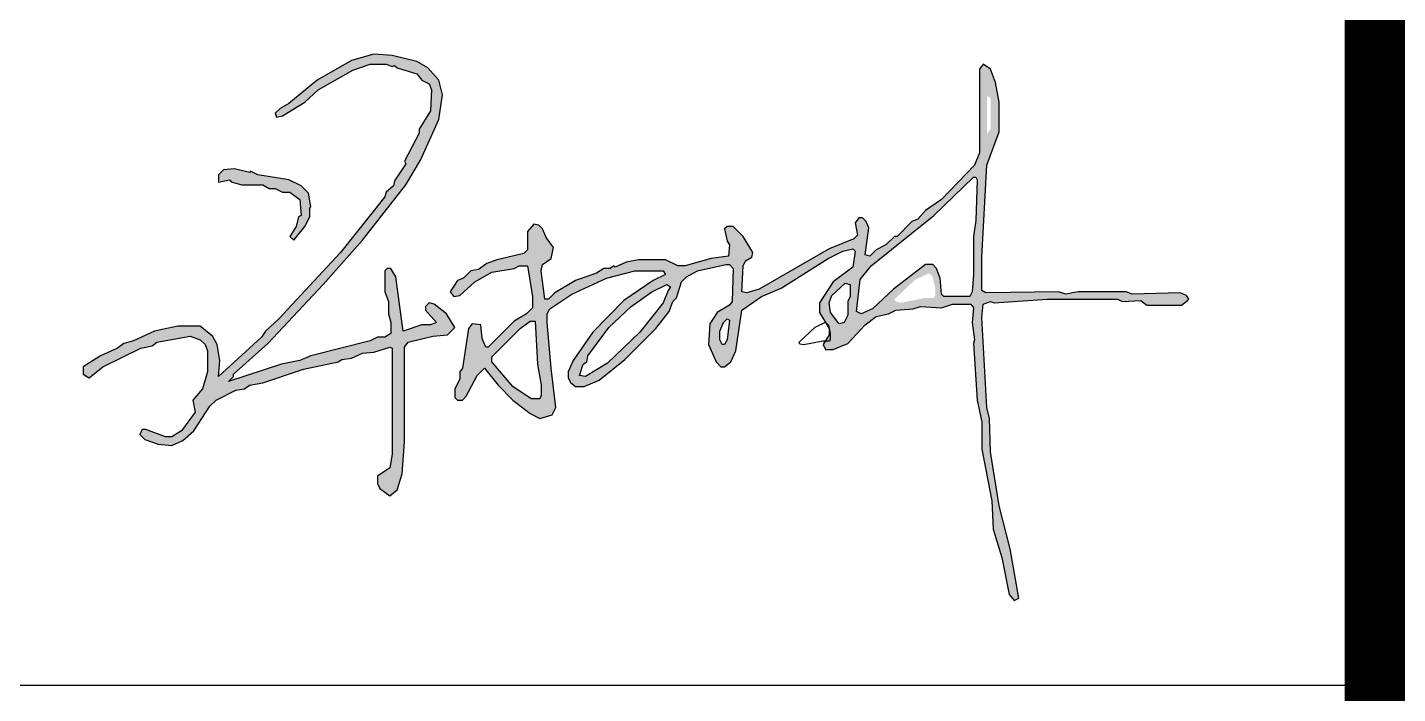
# Model space of a CAD drawing. Extents: x 1169373 to 1354985, y 649019 to 904199.
# Drawn here: x 1350412 to 1353421, y 758740 to 760204 of the extents above; entities that cross this region are included whole.
import ezdxf

# ---------------------------------------------------------------- set-up
doc = ezdxf.new("R2010")
doc.units = 0
doc.header["$LTSCALE"] = 1000
doc.header["$MEASUREMENT"] = 0
doc.layers.add('PUB_TITLE', color=4, linetype='Continuous')
doc.layers.add('图框', color=7, linetype='Continuous')

msp = doc.modelspace()

# ---------------------------------------------------------------- hatches: boundary and pattern name
at = {"linetype": 'Continuous'}
h = msp.add_hatch(color=4, dxfattribs=at)
h.dxf.hatch_style = 1
h.paths.add_polyline_path([(1351031.72767473, 759807.2243459885), (1351034.43167473, 759809.9283459884), (1351029.023674731, 759839.6723459888), (1351012.799674731, 759855.8963459883), (1350985.75967473, 759869.4163459885), (1350918.15967473, 759880.2323459882), (1350901.93567473, 759888.3443459879), (1350899.23167473, 759885.6403459889), (1350866.783674731, 759893.7523459886), (1350842.447674729, 759891.0483459878), (1350831.63167473, 759880.2323459882), (1350831.63167473, 759864.0083459887), (1350855.967674731, 759869.4163459885), (1350861.375674729, 759864.0083459887), (1350883.00767473, 759858.6003459889), (1350928.97567473, 759858.6003459889), (1350942.495674731, 759850.4883459884), (1350956.01567473, 759850.4883459884), (1350972.239674731, 759842.3763459887), (1350988.46367473, 759842.3763459887), (1351010.095674731, 759826.1523459886), (1351012.799674731, 759791.000345989), (1351007.391674731, 759788.2963459884), (1351001.983674731, 759766.6643459882), (1350988.46367473, 759745.0323459882), (1350996.575674729, 759736.9203459885), (1351020.911674731, 759766.6643459882), (1351031.72767473, 759788.2963459884)], flags=17)
h.paths.add_polyline_path([(1351348.095674731, 759542.2323459882), (1351350.799674731, 759544.936345989), (1351331.87167473, 759574.6803459887), (1351304.83167473, 759596.3123459887), (1351294.01567473, 759599.0163459886), (1351285.903674729, 759590.9043459882), (1351285.903674729, 759582.7923459884), (1351310.239674731, 759555.7523459886), (1351296.719674729, 759550.3443459879), (1351277.791674731, 759550.3443459879), (1351237.23167473, 759536.8243459883), (1351221.00767473, 759655.8003459891), (1351210.191674731, 759674.7283459884), (1351202.07967473, 759674.7283459884), (1351196.67167473, 759669.3203459886), (1351196.67167473, 759623.3523459885), (1351204.783674731, 759601.7203459885), (1351204.783674731, 759574.6803459887), (1351210.191674731, 759555.7523459886), (1351210.191674731, 759531.4163459885), (1351196.67167473, 759523.3043459881), (1351180.447674729, 759523.3043459881), (1351164.223674731, 759515.1923459884), (1351034.43167473, 759482.744345988), (1351010.095674731, 759471.9283459884), (1350969.53567473, 759463.8163459887), (1350853.26367473, 759425.9603459883), (1350864.07967473, 759436.7763459889), (1350864.07967473, 759442.1843459877), (1350939.791674731, 759509.7843459878), (1351061.47167473, 759639.5763459887), (1351147.99967473, 759736.9203459885), (1351242.639674731, 759858.6003459889), (1351275.08767473, 759912.6803459887), (1351315.647674729, 760001.9123459888), (1351323.75967473, 760055.9923459884), (1351315.647674729, 760088.4403459887), (1351291.311674731, 760115.4803459888), (1351266.97567473, 760129.000345989), (1351212.895674731, 760142.5203459886), (1351172.33567473, 760145.2243459885), (1351123.663674731, 760131.7043459882), (1351047.951674731, 760088.4403459887), (1350985.75967473, 760037.0643459883), (1350966.83167473, 760026.248345988), (1350956.01567473, 760015.4323459883), (1350958.719674729, 760007.3203459886), (1350972.239674731, 760010.0243459885), (1351020.911674731, 760039.7683459882), (1351050.655674731, 760066.8083459887), (1351126.367674731, 760110.0723459889), (1351164.223674731, 760123.5923459885), (1351199.375674729, 760123.5923459885), (1351212.895674731, 760118.1843459877), (1351218.303674729, 760120.8883459886), (1351223.711674731, 760115.4803459888), (1351266.97567473, 760101.9603459883), (1351277.791674731, 760088.4403459887), (1351294.01567473, 760080.3283459883), (1351299.423674731, 760066.8083459887), (1351296.719674729, 760020.8403459889), (1351272.383674731, 759980.2803459886), (1351272.383674731, 759972.1683459881), (1351239.93567473, 759909.9763459888), (1351242.639674731, 759904.5683459883), (1351218.303674729, 759866.7123459886), (1351215.59967473, 759855.8963459883), (1351199.375674729, 759842.3763459887), (1351196.67167473, 759831.5603459884), (1351099.32767473, 759709.8803459887), (1350964.12767473, 759563.8643459884), (1350934.383674731, 759536.8243459883), (1350926.27167473, 759523.3043459881), (1350831.63167473, 759436.7763459889), (1350834.33567473, 759471.9283459884), (1350828.927674731, 759507.0803459886), (1350818.111674731, 759526.0083459887), (1350791.07167473, 759547.6403459889), (1350742.39967473, 759547.6403459889), (1350691.023674731, 759536.8243459883), (1350645.055674731, 759515.1923459884), (1350623.423674731, 759509.7843459878), (1350609.903674729, 759498.9683459882), (1350572.047674729, 759482.744345988), (1350534.191674731, 759458.4083459888), (1350534.191674731, 759442.1843459877), (1350547.711674731, 759434.0723459889), (1350577.45567473, 759458.4083459888), (1350661.27967473, 759498.9683459882), (1350685.61567473, 759504.3763459887), (1350696.43167473, 759512.4883459884), (1350769.439674731, 759526.0083459887), (1350791.07167473, 759517.8963459883), (1350801.88767473, 759507.0803459886), (1350807.295674731, 759493.5603459884), (1350807.295674731, 759447.5923459885), (1350796.47967473, 759409.7363459888), (1350774.847674729, 759385.4003459889), (1350780.255674731, 759358.3603459884), (1350750.511674731, 759317.8003459891), (1350728.87967473, 759304.2803459886), (1350715.35967473, 759304.2803459886), (1350672.095674731, 759320.504345988), (1350663.983674731, 759320.504345988), (1350658.575674729, 759309.6883459884), (1350669.391674731, 759298.8723459888), (1350699.13567473, 759288.0563459884), (1350728.87967473, 759285.3523459885), (1350753.21567473, 759296.1683459881), (1350777.551674731, 759317.8003459891), (1350812.70367473, 759371.8803459887), (1350826.223674731, 759385.4003459889), (1350869.48767473, 759407.0323459882), (1350888.41567473, 759409.7363459888), (1350899.23167473, 759417.8483459878), (1350928.97567473, 759423.2563459884), (1351018.20767473, 759453.000345989), (1351093.919674729, 759469.2243459885), (1351102.031674729, 759474.6323459883), (1351123.663674731, 759477.3363459889), (1351147.99967473, 759488.1523459886), (1351172.33567473, 759490.8563459885), (1351207.48767473, 759501.6723459888), (1351212.895674731, 759498.9683459882), (1351212.895674731, 759266.4243459884), (1351207.48767473, 759236.6803459887), (1351180.447674729, 759217.7523459886), (1351180.447674729, 759201.5283459882), (1351185.85567473, 759190.7123459886), (1351207.48767473, 759174.4883459884), (1351223.711674731, 759188.0083459887), (1351234.527674731, 759223.1603459885), (1351239.93567473, 759293.4643459882), (1351239.93567473, 759501.6723459888), (1351248.047674729, 759512.4883459884), (1351302.12767473, 759526.0083459887), (1351334.575674729, 759528.7123459886)])
h.paths.add_polyline_path([(1351540.07967473, 759417.8483459878), (1351540.07967473, 759396.2163459886), (1351537.375674729, 759388.1043459881), (1351518.447674729, 759388.1043459881), (1351477.88767473, 759415.1443459879), (1351431.919674729, 759469.2243459885), (1351431.919674729, 759480.0403459888), (1351494.111674731, 759542.2323459882), (1351515.74367473, 759558.4563459886), (1351526.55967473, 759558.4563459886), (1351531.967674731, 759463.8163459887)], flags=16)
h.paths.add_polyline_path([(1351823.99967473, 759634.1683459881), (1351818.59167473, 759626.0563459884), (1351807.775674729, 759599.0163459886), (1351756.39967473, 759534.1203459884), (1351686.095674731, 759466.5203459886), (1351637.423674731, 759436.7763459889), (1351623.903674729, 759439.4803459888), (1351632.01567473, 759463.8163459887), (1351640.12767473, 759469.2243459885), (1351642.83167473, 759482.744345988), (1351688.799674731, 759544.936345989), (1351737.47167473, 759590.9043459882), (1351783.439674731, 759623.3523459885), (1351815.88767473, 759639.5763459887)], flags=16)
h.paths.add_polyline_path([(1351953.791674731, 759561.1603459885), (1351948.383674731, 759517.8963459883), (1351942.97567473, 759507.0803459886), (1351937.567674731, 759507.0803459886), (1351932.15967473, 759517.8963459883), (1351932.15967473, 759536.8243459883), (1351940.27167473, 759555.7523459886), (1351948.383674731, 759563.8643459884)], flags=16)
h.paths.add_polyline_path([(1352218.783674731, 759639.5763459887), (1352218.783674731, 759612.5363459889), (1352213.375674729, 759601.7203459885), (1352213.375674729, 759571.9763459888), (1352205.26367473, 759555.7523459886), (1352194.447674729, 759553.0483459878), (1352175.519674729, 759577.3843459879), (1352172.81567473, 759599.0163459886), (1352178.223674731, 759615.2403459888), (1352207.967674731, 759642.2803459886)], flags=16)
h.paths.add_polyline_path([(1352405.35967473, 759631.4643459882), (1352405.35967473, 759615.2403459888), (1352402.655674731, 759609.8323459883), (1352383.72767473, 759609.8323459883), (1352329.647674729, 759599.0163459886), (1352318.83167473, 759601.7203459885), (1352316.12767473, 759607.1283459883), (1352362.095674731, 759650.3923459883), (1352391.839674731, 759663.9123459888), (1352399.951674731, 759655.8003459891)], flags=16)
h.paths.add_polyline_path([(1352497.295674731, 759869.4163459885), (1352494.59167473, 759780.1843459877), (1352489.183674731, 759745.0323459882), (1352489.183674731, 759661.2083459889), (1352486.47967473, 759623.3523459885), (1352481.07167473, 759612.5363459889), (1352424.28767473, 759612.5363459889), (1352418.87967473, 759617.944345988), (1352416.175674729, 759653.0963459882), (1352408.06367473, 759674.7283459884), (1352399.951674731, 759682.8403459889), (1352383.72767473, 759682.8403459889), (1352313.423674731, 759628.7603459883), (1352267.45567473, 759585.4963459884), (1352243.119674729, 759574.6803459887), (1352232.303674729, 759580.0883459885), (1352240.41567473, 759650.3923459883), (1352264.751674731, 759680.136345989), (1352402.655674731, 759791.000345989), (1352489.183674731, 759874.8243459883), (1352494.59167473, 759874.8243459883)], flags=16)
h.paths.add_polyline_path([(1352527.039674731, 760047.8803459887), (1352527.039674731, 760012.7283459884), (1352527.039674731, 759980.2803459886), (1352518.927674731, 759969.4643459882), (1352518.927674731, 760050.5843459879), (1352521.63167473, 760053.2883459885)], flags=16)
h.paths.add_polyline_path([(1352959.67967473, 759604.4243459884), (1352962.383674731, 759607.1283459883), (1352956.97567473, 759615.2403459888), (1352943.45567473, 759620.6483459879), (1352837.99967473, 759617.944345988), (1352824.47967473, 759623.3523459885), (1352719.023674731, 759623.3523459885), (1352691.983674731, 759617.944345988), (1352675.75967473, 759623.3523459885), (1352516.223674731, 759620.6483459879), (1352508.111674731, 759626.0563459884), (1352508.111674731, 759699.0643459883), (1352518.927674731, 759901.8643459884), (1352545.967674731, 759974.8723459888), (1352545.967674731, 760039.7683459882), (1352537.85567473, 760083.0323459882), (1352527.039674731, 760112.7763459889), (1352510.81567473, 760123.5923459885), (1352502.70367473, 760112.7763459889), (1352502.70367473, 759928.9043459882), (1352491.88767473, 759901.8643459884), (1352418.87967473, 759826.1523459886), (1352383.72767473, 759801.8163459887), (1352367.503674729, 759782.8883459886), (1352353.983674731, 759777.4803459888), (1352321.53567473, 759745.0323459882), (1352316.12767473, 759745.0323459882), (1352297.19967473, 759726.1043459881), (1352275.567674731, 759715.2883459885), (1352262.047674729, 759701.7683459882), (1352251.23167473, 759704.4723459888), (1352259.34367473, 759763.9603459883), (1352253.93567473, 759777.4803459888), (1352245.823674731, 759785.5923459885), (1352237.711674731, 759785.5923459885), (1352229.59967473, 759774.7763459889), (1352235.00767473, 759747.7363459888), (1352226.895674731, 759739.6243459884), (1352172.81567473, 759717.9923459884), (1352018.68767473, 759628.7603459883), (1351991.647674729, 759620.6483459879), (1351980.83167473, 759623.3523459885), (1351983.53567473, 759680.136345989), (1351988.94367473, 759690.9523459886), (1352002.46367473, 759699.0643459883), (1352005.167674731, 759709.8803459887), (1351983.53567473, 759745.0323459882), (1351961.903674729, 759766.6643459882), (1351948.383674731, 759766.6643459882), (1351942.97567473, 759761.2563459884), (1351948.383674731, 759734.2163459886), (1351953.791674731, 759726.1043459881), (1351951.08767473, 759701.7683459882), (1351913.23167473, 759696.3603459884), (1351856.447674729, 759680.136345989), (1351840.223674731, 759680.136345989), (1351813.183674731, 759693.6563459885), (1351753.695674731, 759693.6563459885), (1351726.655674731, 759688.248345988), (1351702.319674729, 759677.4323459883), (1351699.61567473, 759680.136345989), (1351691.503674729, 759674.7283459884), (1351677.983674731, 759674.7283459884), (1351661.75967473, 759663.9123459888), (1351615.791674731, 759647.6883459884), (1351569.823674731, 759620.6483459879), (1351556.303674729, 759607.1283459883), (1351548.191674731, 759607.1283459883), (1351540.07967473, 759669.3203459886), (1351542.783674731, 759682.8403459889), (1351561.711674731, 759696.3603459884), (1351567.119674729, 759720.6963459883), (1351550.895674731, 759742.3283459883), (1351542.783674731, 759761.2563459884), (1351534.67167473, 759769.3683459881), (1351523.85567473, 759772.0723459889), (1351510.33567473, 759755.8483459878), (1351510.33567473, 759715.2883459885), (1351502.223674731, 759707.1763459888), (1351442.73567473, 759693.6563459885), (1351421.10367473, 759685.5443459881), (1351402.175674729, 759672.0243459885), (1351385.951674731, 759669.3203459886), (1351369.72767473, 759653.0963459882), (1351356.20767473, 759647.6883459884), (1351339.983674731, 759623.3523459885), (1351348.095674731, 759612.5363459889), (1351361.61567473, 759615.2403459888), (1351394.06367473, 759644.9843459878), (1351431.919674729, 759666.6163459887), (1351480.59167473, 759674.7283459884), (1351491.40767473, 759680.136345989), (1351510.33567473, 759680.136345989), (1351521.151674731, 759612.5363459889), (1351521.151674731, 759588.200345989), (1351507.63167473, 759574.6803459887), (1351480.59167473, 759558.4563459886), (1351423.80767473, 759501.6723459888), (1351418.39967473, 759501.6723459888), (1351410.28767473, 759520.6003459889), (1351407.583674731, 759550.3443459879), (1351388.655674731, 759553.0483459878), (1351380.54367473, 759542.2323459882), (1351367.023674731, 759455.7043459882), (1351361.61567473, 759447.5923459885), (1351361.61567473, 759431.3683459881), (1351350.799674731, 759409.7363459888), (1351350.799674731, 759390.8083459887), (1351356.20767473, 759385.4003459889), (1351367.023674731, 759385.4003459889), (1351375.13567473, 759393.5123459887), (1351399.47167473, 759439.4803459888), (1351415.695674731, 759455.7043459882), (1351445.439674731, 759417.8483459878), (1351477.88767473, 759385.4003459889), (1351515.74367473, 759355.6563459885), (1351537.375674729, 759344.8403459889), (1351564.41567473, 759352.9523459886), (1351572.527674731, 759369.1763459888), (1351561.711674731, 759455.7043459882), (1351553.59967473, 759555.7523459886), (1351553.59967473, 759574.6803459887), (1351559.00767473, 759585.4963459884), (1351607.67967473, 759617.944345988), (1351683.391674731, 759653.0963459882), (1351745.583674731, 759669.3203459886), (1351807.775674729, 759669.3203459886), (1351813.183674731, 759661.2083459889), (1351786.14367473, 759647.6883459884), (1351721.247674729, 759604.4243459884), (1351653.647674729, 759534.1203459884), (1351610.383674731, 759471.9283459884), (1351599.567674731, 759447.5923459885), (1351599.567674731, 759434.0723459889), (1351604.97567473, 759423.2563459884), (1351615.791674731, 759415.1443459879), (1351634.719674729, 759415.1443459879), (1351667.167674731, 759428.6643459882), (1351723.951674731, 759474.6323459883), (1351791.551674731, 759542.2323459882), (1351821.295674731, 759580.0883459885), (1351829.40767473, 759601.7203459885), (1351837.519674729, 759609.8323459883), (1351848.33567473, 759644.9843459878), (1351859.151674731, 759655.8003459891), (1351883.48767473, 759669.3203459886), (1351945.67967473, 759682.8403459889), (1351953.791674731, 759682.8403459889), (1351961.903674729, 759674.7283459884), (1351959.19967473, 759601.7203459885), (1351953.791674731, 759593.6083459888), (1351926.751674731, 759577.3843459879), (1351910.527674731, 759553.0483459878), (1351907.823674731, 759507.0803459886), (1351924.047674729, 759469.2243459885), (1351934.86367473, 759458.4083459888), (1351942.97567473, 759458.4083459888), (1351956.495674731, 759469.2243459885), (1351967.311674731, 759493.5603459884), (1351980.83167473, 759582.7923459884), (1352024.095674731, 759612.5363459889), (1352067.35967473, 759631.4643459882), (1352170.111674731, 759696.3603459884), (1352202.55967473, 759712.5843459879), (1352224.191674731, 759717.9923459884), (1352229.59967473, 759712.5843459879), (1352224.191674731, 759677.4323459883), (1352180.927674731, 759644.9843459878), (1352151.183674731, 759599.0163459886), (1352151.183674731, 759577.3843459879), (1352172.81567473, 759542.2323459882), (1352172.81567473, 759528.7123459886), (1352159.295674731, 759507.0803459886), (1352164.70367473, 759496.2643459883), (1352180.927674731, 759496.2643459883), (1352213.375674729, 759509.7843459878), (1352251.23167473, 759550.3443459879), (1352275.567674731, 759569.2723459889), (1352302.60767473, 759574.6803459887), (1352318.83167473, 759582.7923459884), (1352356.68767473, 759585.4963459884), (1352372.911674731, 759590.9043459882), (1352418.87967473, 759588.200345989), (1352443.21567473, 759596.3123459887), (1352483.775674729, 759596.3123459887), (1352489.183674731, 759588.200345989), (1352486.47967473, 759555.7523459886), (1352491.88767473, 759517.8963459883), (1352489.183674731, 759509.7843459878), (1352497.295674731, 759385.4003459889), (1352508.111674731, 759336.7283459884), (1352508.111674731, 759277.2403459888), (1352529.74367473, 759163.6723459888), (1352532.447674729, 759101.4803459888), (1352551.375674729, 759039.2883459885), (1352567.59967473, 758958.1683459881), (1352578.41567473, 758944.6483459879), (1352589.23167473, 758950.0563459884), (1352570.303674729, 759058.2163459886), (1352545.967674731, 759152.8563459885), (1352527.039674731, 759271.8323459883), (1352524.33567473, 759344.8403459889), (1352518.927674731, 759369.1763459888), (1352508.111674731, 759566.5683459883), (1352510.81567473, 759596.3123459887), (1352527.039674731, 759601.7203459885), (1352535.151674731, 759599.0163459886), (1352651.423674731, 759607.1283459883), (1352805.551674731, 759607.1283459883), (1352816.367674731, 759601.7203459885), (1352856.927674731, 759604.4243459884), (1352870.447674729, 759593.6083459888), (1352946.15967473, 759593.6083459888)])

# ---------------------------------------------------------------- linework, layer by layer
at = {"color": 4, "linetype": 'Continuous'}
for points in [[(1351348.095674731, 759542.2323459882), (1351350.799674731, 759544.936345989), (1351331.87167473, 759574.6803459887), (1351304.83167473, 759596.3123459887), (1351294.01567473, 759599.0163459886), (1351285.903674729, 759590.9043459882), (1351285.903674729, 759582.7923459884), (1351310.239674731, 759555.7523459886), (1351296.719674729, 759550.3443459879), (1351277.791674731, 759550.3443459879), (1351237.23167473, 759536.8243459883), (1351221.00767473, 759655.8003459891), (1351210.191674731, 759674.7283459884), (1351202.07967473, 759674.7283459884), (1351196.67167473, 759669.3203459886), (1351196.67167473, 759623.3523459885), (1351204.783674731, 759601.7203459885), (1351204.783674731, 759574.6803459887), (1351210.191674731, 759555.7523459886), (1351210.191674731, 759531.4163459885), (1351196.67167473, 759523.3043459881), (1351180.447674729, 759523.3043459881), (1351164.223674731, 759515.1923459884), (1351034.43167473, 759482.744345988), (1351010.095674731, 759471.9283459884), (1350969.53567473, 759463.8163459887), (1350853.26367473, 759425.9603459883), (1350864.07967473, 759436.7763459889), (1350864.07967473, 759442.1843459877), (1350939.791674731, 759509.7843459878), (1351061.47167473, 759639.5763459887), (1351147.99967473, 759736.9203459885), (1351242.639674731, 759858.6003459889), (1351275.08767473, 759912.6803459887), (1351315.647674729, 760001.9123459888), (1351323.75967473, 760055.9923459884), (1351315.647674729, 760088.4403459887), (1351291.311674731, 760115.4803459888), (1351266.97567473, 760129.000345989), (1351212.895674731, 760142.5203459886), (1351172.33567473, 760145.2243459885), (1351123.663674731, 760131.7043459882), (1351047.951674731, 760088.4403459887), (1350985.75967473, 760037.0643459883), (1350966.83167473, 760026.248345988), (1350956.01567473, 760015.4323459883), (1350958.719674729, 760007.3203459886), (1350972.239674731, 760010.0243459885), (1351020.911674731, 760039.7683459882), (1351050.655674731, 760066.8083459887), (1351126.367674731, 760110.0723459889), (1351164.223674731, 760123.5923459885), (1351199.375674729, 760123.5923459885), (1351212.895674731, 760118.1843459877), (1351218.303674729, 760120.8883459886), (1351223.711674731, 760115.4803459888), (1351266.97567473, 760101.9603459883), (1351277.791674731, 760088.4403459887), (1351294.01567473, 760080.3283459883), (1351299.423674731, 760066.8083459887), (1351296.719674729, 760020.8403459889), (1351272.383674731, 759980.2803459886), (1351272.383674731, 759972.1683459881), (1351239.93567473, 759909.9763459888), (1351242.639674731, 759904.5683459883), (1351218.303674729, 759866.7123459886), (1351215.59967473, 759855.8963459883), (1351199.375674729, 759842.3763459887), (1351196.67167473, 759831.5603459884), (1351099.32767473, 759709.8803459887), (1350964.12767473, 759563.8643459884), (1350934.383674731, 759536.8243459883), (1350926.27167473, 759523.3043459881), (1350831.63167473, 759436.7763459889), (1350834.33567473, 759471.9283459884), (1350828.927674731, 759507.0803459886), (1350818.111674731, 759526.0083459887), (1350791.07167473, 759547.6403459889), (1350742.39967473, 759547.6403459889), (1350691.023674731, 759536.8243459883), (1350645.055674731, 759515.1923459884), (1350623.423674731, 759509.7843459878), (1350609.903674729, 759498.9683459882), (1350572.047674729, 759482.744345988), (1350534.191674731, 759458.4083459888), (1350534.191674731, 759442.1843459877), (1350547.711674731, 759434.0723459889), (1350577.45567473, 759458.4083459888), (1350661.27967473, 759498.9683459882), (1350685.61567473, 759504.3763459887), (1350696.43167473, 759512.4883459884), (1350769.439674731, 759526.0083459887), (1350791.07167473, 759517.8963459883), (1350801.88767473, 759507.0803459886), (1350807.295674731, 759493.5603459884), (1350807.295674731, 759447.5923459885), (1350796.47967473, 759409.7363459888), (1350774.847674729, 759385.4003459889), (1350780.255674731, 759358.3603459884), (1350750.511674731, 759317.8003459891), (1350728.87967473, 759304.2803459886), (1350715.35967473, 759304.2803459886), (1350672.095674731, 759320.504345988), (1350663.983674731, 759320.504345988), (1350658.575674729, 759309.6883459884), (1350669.391674731, 759298.8723459888), (1350699.13567473, 759288.0563459884), (1350728.87967473, 759285.3523459885), (1350753.21567473, 759296.1683459881), (1350777.551674731, 759317.8003459891), (1350812.70367473, 759371.8803459887), (1350826.223674731, 759385.4003459889), (1350869.48767473, 759407.0323459882), (1350888.41567473, 759409.7363459888), (1350899.23167473, 759417.8483459878), (1350928.97567473, 759423.2563459884), (1351018.20767473, 759453.000345989), (1351093.919674729, 759469.2243459885), (1351102.031674729, 759474.6323459883), (1351123.663674731, 759477.3363459889), (1351147.99967473, 759488.1523459886), (1351172.33567473, 759490.8563459885), (1351207.48767473, 759501.6723459888), (1351212.895674731, 759498.9683459882), (1351212.895674731, 759266.4243459884), (1351207.48767473, 759236.6803459887), (1351180.447674729, 759217.7523459886), (1351180.447674729, 759201.5283459882), (1351185.85567473, 759190.7123459886), (1351207.48767473, 759174.4883459884), (1351223.711674731, 759188.0083459887), (1351234.527674731, 759223.1603459885), (1351239.93567473, 759293.4643459882), (1351239.93567473, 759501.6723459888), (1351248.047674729, 759512.4883459884), (1351302.12767473, 759526.0083459887), (1351334.575674729, 759528.7123459886), (1351348.095674731, 759542.2323459882)], [(1352959.67967473, 759604.4243459884), (1352962.383674731, 759607.1283459883), (1352956.97567473, 759615.2403459888), (1352943.45567473, 759620.6483459879), (1352837.99967473, 759617.944345988), (1352824.47967473, 759623.3523459885), (1352719.023674731, 759623.3523459885), (1352691.983674731, 759617.944345988), (1352675.75967473, 759623.3523459885), (1352516.223674731, 759620.6483459879), (1352508.111674731, 759626.0563459884), (1352508.111674731, 759699.0643459883), (1352518.927674731, 759901.8643459884), (1352545.967674731, 759974.8723459888), (1352545.967674731, 760039.7683459882), (1352537.85567473, 760083.0323459882), (1352527.039674731, 760112.7763459889), (1352510.81567473, 760123.5923459885), (1352502.70367473, 760112.7763459889), (1352502.70367473, 759928.9043459882), (1352491.88767473, 759901.8643459884), (1352418.87967473, 759826.1523459886), (1352383.72767473, 759801.8163459887), (1352367.503674729, 759782.8883459886), (1352353.983674731, 759777.4803459888), (1352321.53567473, 759745.0323459882), (1352316.12767473, 759745.0323459882), (1352297.19967473, 759726.1043459881), (1352275.567674731, 759715.2883459885), (1352262.047674729, 759701.7683459882), (1352251.23167473, 759704.4723459888), (1352259.34367473, 759763.9603459883), (1352253.93567473, 759777.4803459888), (1352245.823674731, 759785.5923459885), (1352237.711674731, 759785.5923459885), (1352229.59967473, 759774.7763459889), (1352235.00767473, 759747.7363459888), (1352226.895674731, 759739.6243459884), (1352172.81567473, 759717.9923459884), (1352018.68767473, 759628.7603459883), (1351991.647674729, 759620.6483459879), (1351980.83167473, 759623.3523459885), (1351983.53567473, 759680.136345989), (1351988.94367473, 759690.9523459886), (1352002.46367473, 759699.0643459883), (1352005.167674731, 759709.8803459887), (1351983.53567473, 759745.0323459882), (1351961.903674729, 759766.6643459882), (1351948.383674731, 759766.6643459882), (1351942.97567473, 759761.2563459884), (1351948.383674731, 759734.2163459886), (1351953.791674731, 759726.1043459881), (1351951.08767473, 759701.7683459882), (1351913.23167473, 759696.3603459884), (1351856.447674729, 759680.136345989), (1351840.223674731, 759680.136345989), (1351813.183674731, 759693.6563459885), (1351753.695674731, 759693.6563459885), (1351726.655674731, 759688.248345988), (1351702.319674729, 759677.4323459883), (1351699.61567473, 759680.136345989), (1351691.503674729, 759674.7283459884), (1351677.983674731, 759674.7283459884), (1351661.75967473, 759663.9123459888), (1351615.791674731, 759647.6883459884), (1351569.823674731, 759620.6483459879), (1351556.303674729, 759607.1283459883), (1351548.191674731, 759607.1283459883), (1351540.07967473, 759669.3203459886), (1351542.783674731, 759682.8403459889), (1351561.711674731, 759696.3603459884), (1351567.119674729, 759720.6963459883), (1351550.895674731, 759742.3283459883), (1351542.783674731, 759761.2563459884), (1351534.67167473, 759769.3683459881), (1351523.85567473, 759772.0723459889), (1351510.33567473, 759755.8483459878), (1351510.33567473, 759715.2883459885), (1351502.223674731, 759707.1763459888), (1351442.73567473, 759693.6563459885), (1351421.10367473, 759685.5443459881), (1351402.175674729, 759672.0243459885), (1351385.951674731, 759669.3203459886), (1351369.72767473, 759653.0963459882), (1351356.20767473, 759647.6883459884), (1351339.983674731, 759623.3523459885), (1351348.095674731, 759612.5363459889), (1351361.61567473, 759615.2403459888), (1351394.06367473, 759644.9843459878), (1351431.919674729, 759666.6163459887), (1351480.59167473, 759674.7283459884), (1351491.40767473, 759680.136345989), (1351510.33567473, 759680.136345989), (1351521.151674731, 759612.5363459889), (1351521.151674731, 759588.200345989), (1351507.63167473, 759574.6803459887), (1351480.59167473, 759558.4563459886), (1351423.80767473, 759501.6723459888), (1351418.39967473, 759501.6723459888), (1351410.28767473, 759520.6003459889), (1351407.583674731, 759550.3443459879), (1351388.655674731, 759553.0483459878), (1351380.54367473, 759542.2323459882), (1351367.023674731, 759455.7043459882), (1351361.61567473, 759447.5923459885), (1351361.61567473, 759431.3683459881), (1351350.799674731, 759409.7363459888), (1351350.799674731, 759390.8083459887), (1351356.20767473, 759385.4003459889), (1351367.023674731, 759385.4003459889), (1351375.13567473, 759393.5123459887), (1351399.47167473, 759439.4803459888), (1351415.695674731, 759455.7043459882), (1351445.439674731, 759417.8483459878), (1351477.88767473, 759385.4003459889), (1351515.74367473, 759355.6563459885), (1351537.375674729, 759344.8403459889), (1351564.41567473, 759352.9523459886), (1351572.527674731, 759369.1763459888), (1351561.711674731, 759455.7043459882), (1351553.59967473, 759555.7523459886), (1351553.59967473, 759574.6803459887), (1351559.00767473, 759585.4963459884), (1351607.67967473, 759617.944345988), (1351683.391674731, 759653.0963459882), (1351745.583674731, 759669.3203459886), (1351807.775674729, 759669.3203459886), (1351813.183674731, 759661.2083459889), (1351786.14367473, 759647.6883459884), (1351721.247674729, 759604.4243459884), (1351653.647674729, 759534.1203459884), (1351610.383674731, 759471.9283459884), (1351599.567674731, 759447.5923459885), (1351599.567674731, 759434.0723459889), (1351604.97567473, 759423.2563459884), (1351615.791674731, 759415.1443459879), (1351634.719674729, 759415.1443459879), (1351667.167674731, 759428.6643459882), (1351723.951674731, 759474.6323459883), (1351791.551674731, 759542.2323459882), (1351821.295674731, 759580.0883459885), (1351829.40767473, 759601.7203459885), (1351837.519674729, 759609.8323459883), (1351848.33567473, 759644.9843459878), (1351859.151674731, 759655.8003459891), (1351883.48767473, 759669.3203459886), (1351945.67967473, 759682.8403459889), (1351953.791674731, 759682.8403459889), (1351961.903674729, 759674.7283459884), (1351959.19967473, 759601.7203459885), (1351953.791674731, 759593.6083459888), (1351926.751674731, 759577.3843459879), (1351910.527674731, 759553.0483459878), (1351907.823674731, 759507.0803459886), (1351924.047674729, 759469.2243459885), (1351934.86367473, 759458.4083459888), (1351942.97567473, 759458.4083459888), (1351956.495674731, 759469.2243459885), (1351967.311674731, 759493.5603459884), (1351980.83167473, 759582.7923459884), (1352024.095674731, 759612.5363459889), (1352067.35967473, 759631.4643459882), (1352170.111674731, 759696.3603459884), (1352202.55967473, 759712.5843459879), (1352224.191674731, 759717.9923459884), (1352229.59967473, 759712.5843459879), (1352224.191674731, 759677.4323459883), (1352180.927674731, 759644.9843459878), (1352151.183674731, 759599.0163459886), (1352151.183674731, 759577.3843459879), (1352172.81567473, 759542.2323459882), (1352172.81567473, 759528.7123459886), (1352159.295674731, 759507.0803459886), (1352164.70367473, 759496.2643459883), (1352180.927674731, 759496.2643459883), (1352213.375674729, 759509.7843459878), (1352251.23167473, 759550.3443459879), (1352275.567674731, 759569.2723459889), (1352302.60767473, 759574.6803459887), (1352318.83167473, 759582.7923459884), (1352356.68767473, 759585.4963459884), (1352372.911674731, 759590.9043459882), (1352418.87967473, 759588.200345989), (1352443.21567473, 759596.3123459887), (1352483.775674729, 759596.3123459887), (1352489.183674731, 759588.200345989), (1352486.47967473, 759555.7523459886), (1352491.88767473, 759517.8963459883), (1352489.183674731, 759509.7843459878), (1352497.295674731, 759385.4003459889), (1352508.111674731, 759336.7283459884), (1352508.111674731, 759277.2403459888), (1352529.74367473, 759163.6723459888), (1352532.447674729, 759101.4803459888), (1352551.375674729, 759039.2883459885), (1352567.59967473, 758958.1683459881), (1352578.41567473, 758944.6483459879), (1352589.23167473, 758950.0563459884), (1352570.303674729, 759058.2163459886), (1352545.967674731, 759152.8563459885), (1352527.039674731, 759271.8323459883), (1352524.33567473, 759344.8403459889), (1352518.927674731, 759369.1763459888), (1352508.111674731, 759566.5683459883), (1352510.81567473, 759596.3123459887), (1352527.039674731, 759601.7203459885), (1352535.151674731, 759599.0163459886), (1352651.423674731, 759607.1283459883), (1352805.551674731, 759607.1283459883), (1352816.367674731, 759601.7203459885), (1352856.927674731, 759604.4243459884), (1352870.447674729, 759593.6083459888), (1352946.15967473, 759593.6083459888), (1352959.67967473, 759604.4243459884)], [(1351031.72767473, 759807.2243459885), (1351034.43167473, 759809.9283459884), (1351029.023674731, 759839.6723459888), (1351012.799674731, 759855.8963459883), (1350985.75967473, 759869.4163459885), (1350918.15967473, 759880.2323459882), (1350901.93567473, 759888.3443459879), (1350899.23167473, 759885.6403459889), (1350866.783674731, 759893.7523459886), (1350842.447674729, 759891.0483459878), (1350831.63167473, 759880.2323459882), (1350831.63167473, 759864.0083459887), (1350855.967674731, 759869.4163459885), (1350861.375674729, 759864.0083459887), (1350883.00767473, 759858.6003459889), (1350928.97567473, 759858.6003459889), (1350942.495674731, 759850.4883459884), (1350956.01567473, 759850.4883459884), (1350972.239674731, 759842.3763459887), (1350988.46367473, 759842.3763459887), (1351010.095674731, 759826.1523459886), (1351012.799674731, 759791.000345989), (1351007.391674731, 759788.2963459884), (1351001.983674731, 759766.6643459882), (1350988.46367473, 759745.0323459882), (1350996.575674729, 759736.9203459885), (1351020.911674731, 759766.6643459882), (1351031.72767473, 759788.2963459884), (1351031.72767473, 759807.2243459885)], [(1352497.295674731, 759869.4163459885), (1352494.59167473, 759780.1843459877), (1352489.183674731, 759745.0323459882), (1352489.183674731, 759661.2083459889), (1352486.47967473, 759623.3523459885), (1352481.07167473, 759612.5363459889), (1352424.28767473, 759612.5363459889), (1352418.87967473, 759617.944345988), (1352416.175674729, 759653.0963459882), (1352408.06367473, 759674.7283459884), (1352399.951674731, 759682.8403459889), (1352383.72767473, 759682.8403459889), (1352313.423674731, 759628.7603459883), (1352267.45567473, 759585.4963459884), (1352243.119674729, 759574.6803459887), (1352232.303674729, 759580.0883459885), (1352240.41567473, 759650.3923459883), (1352264.751674731, 759680.136345989), (1352402.655674731, 759791.000345989), (1352489.183674731, 759874.8243459883), (1352494.59167473, 759874.8243459883), (1352497.295674731, 759869.4163459885)], [(1351823.99967473, 759634.1683459881), (1351818.59167473, 759626.0563459884), (1351807.775674729, 759599.0163459886), (1351756.39967473, 759534.1203459884), (1351686.095674731, 759466.5203459886), (1351637.423674731, 759436.7763459889), (1351623.903674729, 759439.4803459888), (1351632.01567473, 759463.8163459887), (1351640.12767473, 759469.2243459885), (1351642.83167473, 759482.744345988), (1351688.799674731, 759544.936345989), (1351737.47167473, 759590.9043459882), (1351783.439674731, 759623.3523459885), (1351815.88767473, 759639.5763459887), (1351823.99967473, 759634.1683459881)], [(1352218.783674731, 759639.5763459887), (1352218.783674731, 759612.5363459889), (1352213.375674729, 759601.7203459885), (1352213.375674729, 759571.9763459888), (1352205.26367473, 759555.7523459886), (1352194.447674729, 759553.0483459878), (1352175.519674729, 759577.3843459879), (1352172.81567473, 759599.0163459886), (1352178.223674731, 759615.2403459888), (1352207.967674731, 759642.2803459886), (1352218.783674731, 759639.5763459887)], [(1351540.07967473, 759417.8483459878), (1351540.07967473, 759396.2163459886), (1351537.375674729, 759388.1043459881), (1351518.447674729, 759388.1043459881), (1351477.88767473, 759415.1443459879), (1351431.919674729, 759469.2243459885), (1351431.919674729, 759480.0403459888), (1351494.111674731, 759542.2323459882), (1351515.74367473, 759558.4563459886), (1351526.55967473, 759558.4563459886), (1351531.967674731, 759463.8163459887), (1351540.07967473, 759417.8483459878)], [(1351953.791674731, 759561.1603459885), (1351948.383674731, 759517.8963459883), (1351942.97567473, 759507.0803459886), (1351937.567674731, 759507.0803459886), (1351932.15967473, 759517.8963459883), (1351932.15967473, 759536.8243459883), (1351940.27167473, 759555.7523459886), (1351948.383674731, 759563.8643459884), (1351953.791674731, 759561.1603459885)], [(1352175.014321109, 759531.2428019551), (1352175.014321109, 759518.7628019546), (1352172.934321109, 759514.6028019552), (1352158.374321108, 759514.6028019552), (1352116.774321108, 759506.2828019549), (1352108.454321109, 759508.3628019545), (1352106.374321108, 759512.5228019546), (1352141.734321109, 759545.8028019551), (1352164.614321109, 759556.202801955), (1352170.854321109, 759549.9628019546), (1352175.014321109, 759531.2428019551)]]:
    msp.add_lwpolyline(points, dxfattribs=at)
at = {"layer": 'PUB_TITLE', "const_width": 160}
msp.add_lwpolyline([(1240104.710297789, 717818.7416070168), (1353384.710297789, 717818.7416070168), (1353384.710297789, 781818.7416070168), (1240104.710297789, 781818.7416070168)], close=True, dxfattribs=at)
at = {"layer": '图框', "color": 0}
msp.add_line((1344264.710247644, 758758.4006531421), (1353349.49253368, 758758.4006531421), dxfattribs=at)
at = {"layer": '图框', "color": 4, "const_width": 157.7448281003315}
msp.add_lwpolyline([(1344264.710247644, 781818.7419590134), (1353384.710297789, 781818.7419590134), (1353384.710297789, 717818.7416070168), (1344264.710247644, 717818.7416070168)], close=True, dxfattribs=at)

doc.saveas('drawing.dxf')
